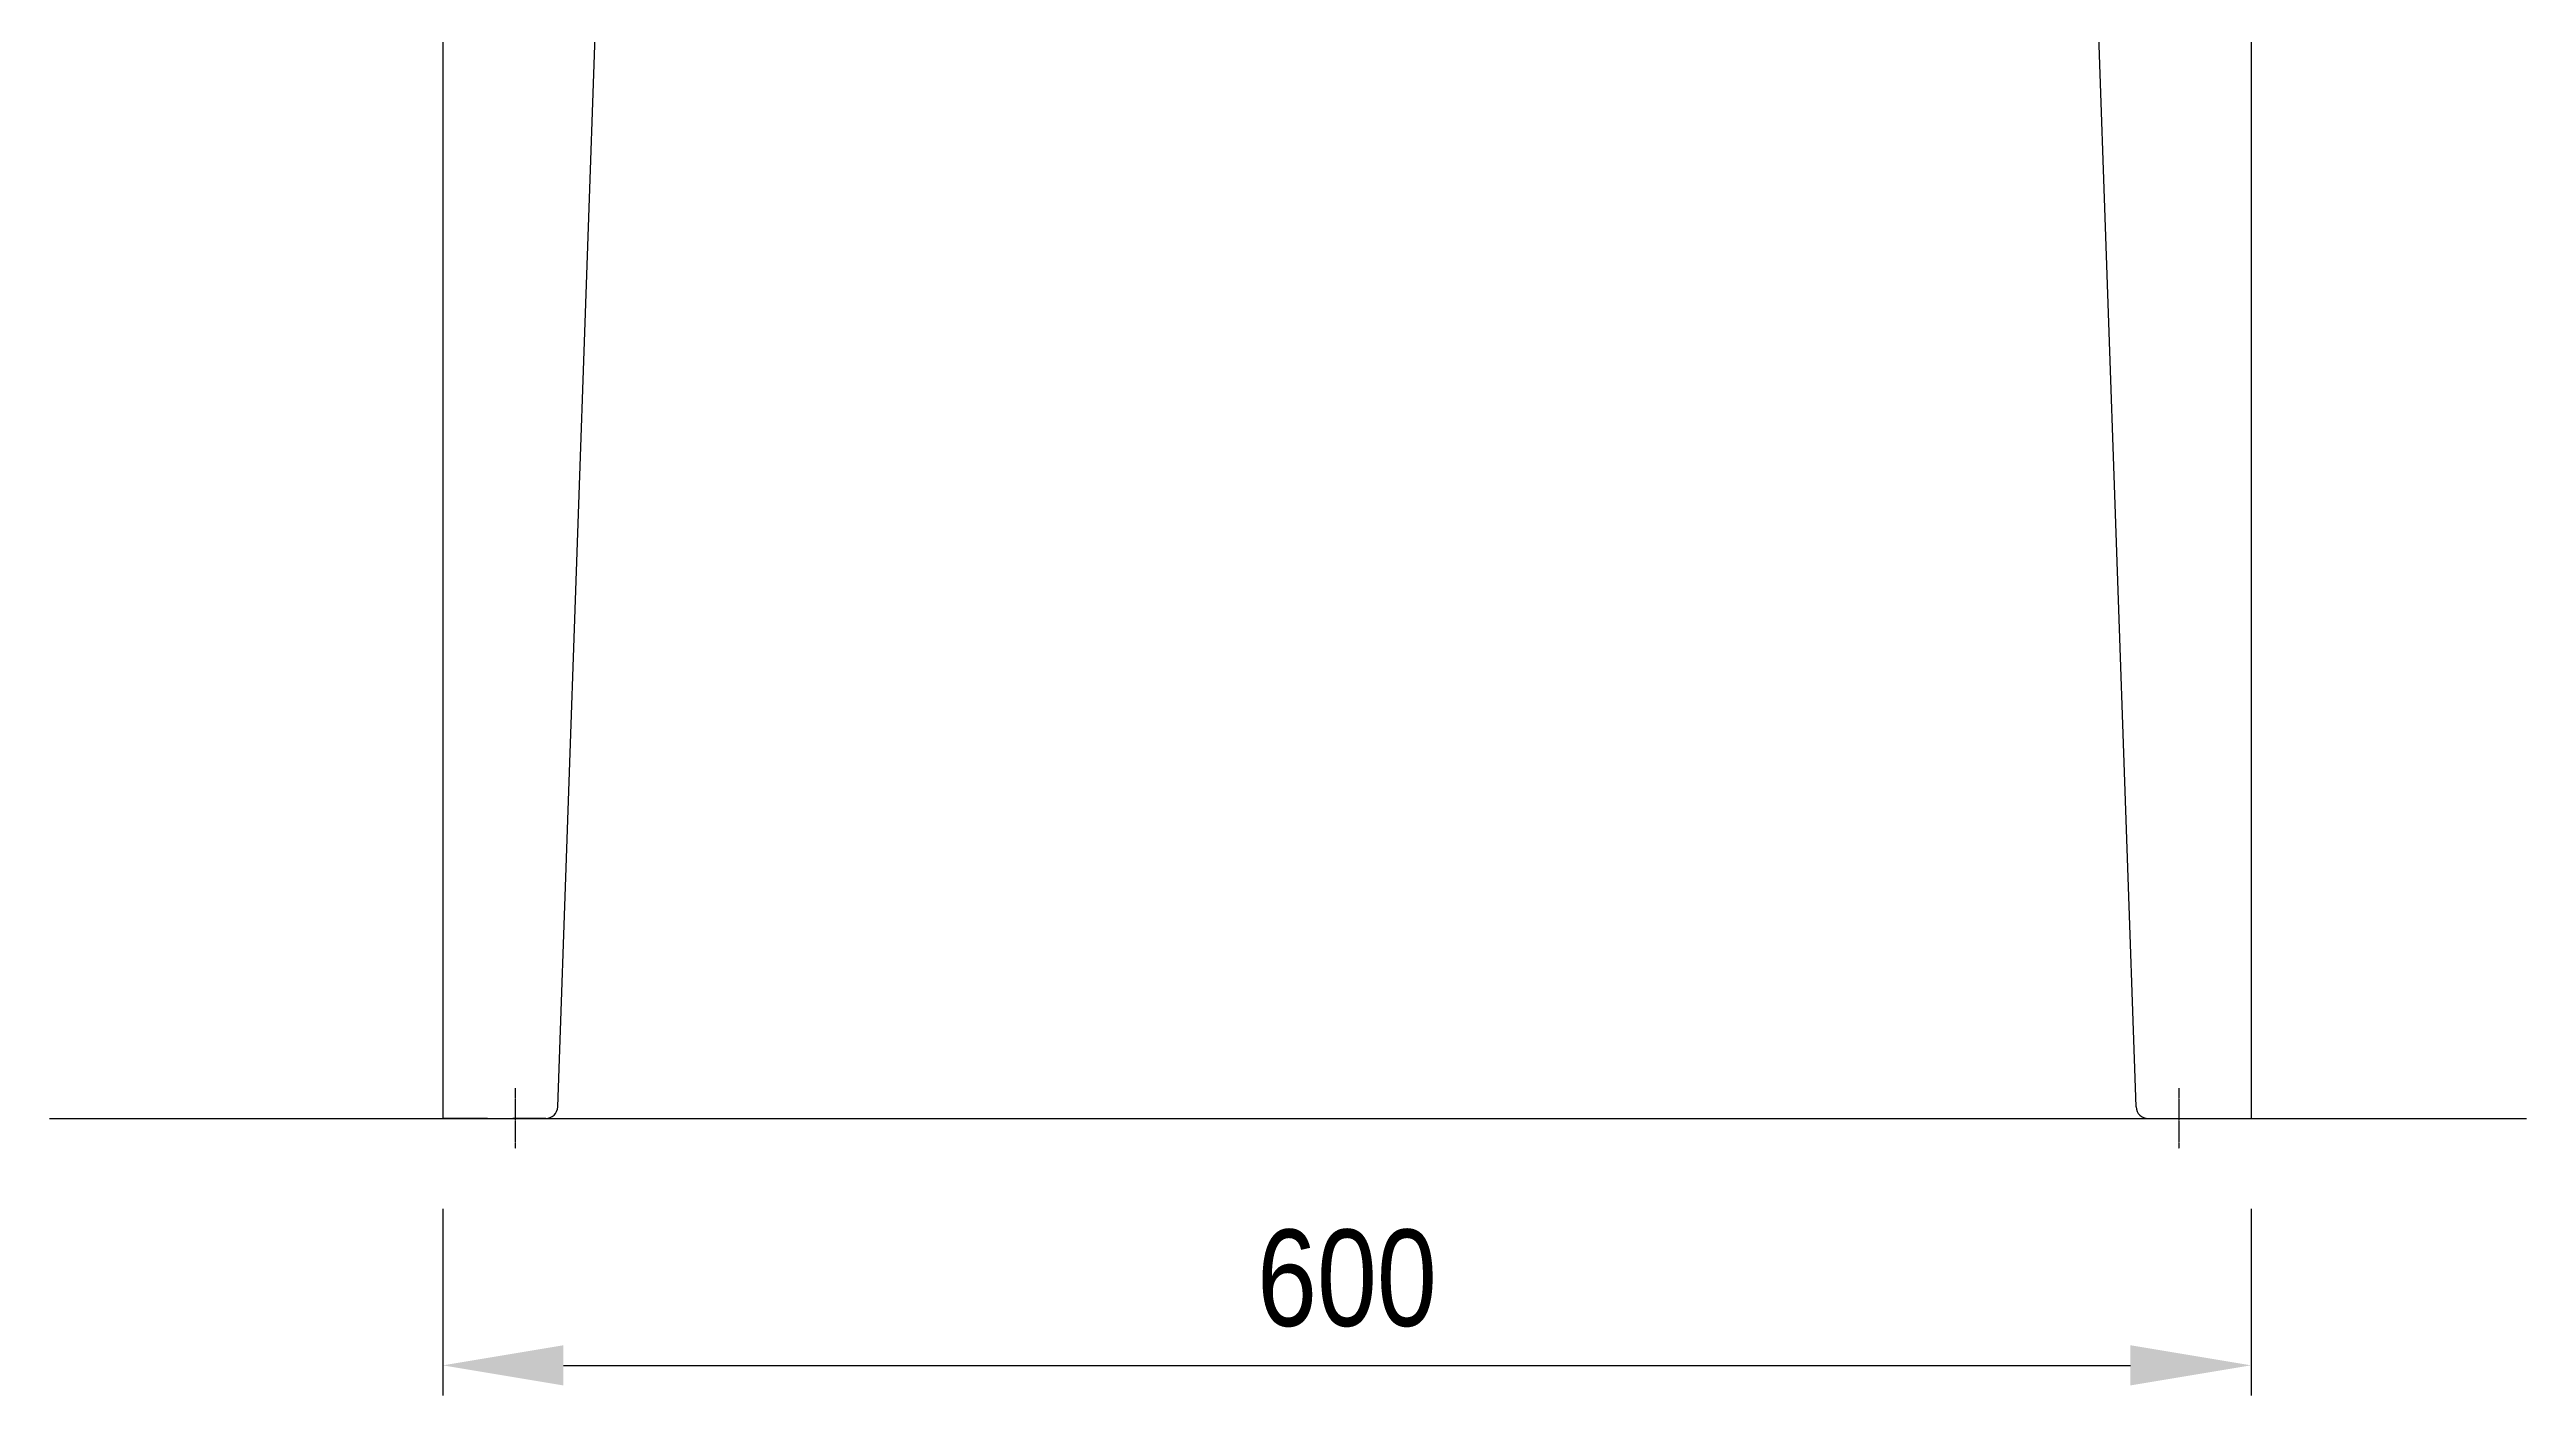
# Model space of a CAD drawing. Header units: millimetres. Extents: x 22162 to 28102, y 3160 to 7360.
# Drawn here: x 24012 to 24834, y 5896 to 6343 of the extents above; entities that cross this region are included whole.
import ezdxf

# ---------------------------------------------------------------- set-up
doc = ezdxf.new("R2010")
doc.units = ezdxf.units.MM
doc.header["$LTSCALE"] = 0.3
doc.linetypes.add('DashDot', pattern=[15, 9, -3, 0, -3])
doc.styles.add('SEACAD_Arial', font='arial.ttf', dxfattribs={"width": 0.8})
doc.dimstyles.new('ISO-25', dxfattribs={"dimtxt": 1.6, "dimasz": 2, "dimexe": 0.5, "dimexo": 1.5, "dimtad": 1, "dimdec": 0, "dimtxsty": 'SEACAD_Arial', "dimcen": 2, "dimadec": 0, "dimazin": 0, "dimtfac": 1, "dimtdec": 0, "dimtmove": 0, "dimatfit": 3, "dimfxl": 1, "dimarcsym": 0})

# ---------------------------------------------------------------- blocks, each defined once
blk = doc.blocks.new('*D135')
at = {"color": 0, "lineweight": -2, "transparency": 16777216}
for p, q in [((24142.72, 5957.95), (24142.72, 5896)), ((24742.72, 5957.95), (24742.72, 5896)), ((24182.72, 5906), (24702.72, 5906))]:
    blk.add_line(p, q, dxfattribs=at)
at = {"color": 0, "transparency": 16777216}
for points in [[(24182.72, 5912.67), (24182.72, 5899.33), (24142.72, 5906)], [(24702.72, 5912.67), (24702.72, 5899.33), (24742.72, 5906)]]:
    blk.add_solid(points, dxfattribs=at)
at = {"layer": 'Defpoints', "color": 0, "transparency": 16777216}
for p in [(24142.72, 5987.95), (24742.72, 5987.95), (24742.72, 5906)]:
    blk.add_point(p, dxfattribs=at)
at = {"color": 0, "transparency": 16777216, "insert": (24442.72, 5934.84), "char_height": 32, "attachment_point": 5, "style": 'SEACAD_Arial'}
blk.add_mtext('600', dxfattribs=at)

msp = doc.modelspace()

# ---------------------------------------------------------------- linework, layer by layer
at = {"color": 7, "linetype": 'Continuous'}
for p, q in [((24142.72, 6417.71), (24142.72, 5987.95)), ((24742.72, 6417.71), (24742.72, 5987.95)), ((24180.85, 5991.81), (24194.72, 6388.86)), ((24704.58, 5991.81), (24690.72, 6388.86)), ((24012.22, 5987.95), (24834.11, 5987.95)), ((24149.45, 5987.95), (24142.72, 5987.95)), ((24157.52, 5987.95), (24149.45, 5987.95)), ((24157.52, 5987.95), (24157.72, 5987.95)), ((24157.72, 5987.95), (24165.72, 5987.95)), ((24165.72, 5987.95), (24165.92, 5987.95)), ((24176.85, 5987.95), (24165.92, 5987.95)), ((24708.58, 5987.95), (24742.72, 5987.95))]:
    msp.add_line(p, q, dxfattribs=at)
at = {"color": 0, "linetype": 'DashDot', "ltscale": 0.1}
for p, q in [((24166.72, 5997.95), (24166.72, 5977.95)), ((24718.72, 5997.95), (24718.72, 5977.95))]:
    msp.add_line(p, q, dxfattribs=at)
at = {"color": 7, "linetype": 'Continuous'}
for centre, start, end in [((24176.85, 5991.95), 270, 358), ((24708.58, 5991.95), 182, 270)]:
    msp.add_arc(centre, 4, start, end, dxfattribs=at)

# ---------------------------------------------------------------- dimensions: what is measured, and where the dimension line sits
dim = msp.add_linear_dim(base=(24742.72, 5906), p1=(24142.72, 5987.95), p2=(24742.72, 5987.95), dimstyle='ISO-25', override={"dimrnd": 10})
dim.commit()
dim.dimension.update_dxf_attribs({"geometry": '*D135', "text_midpoint": (24442.72, 5934.84)})

doc.saveas('drawing.dxf')
